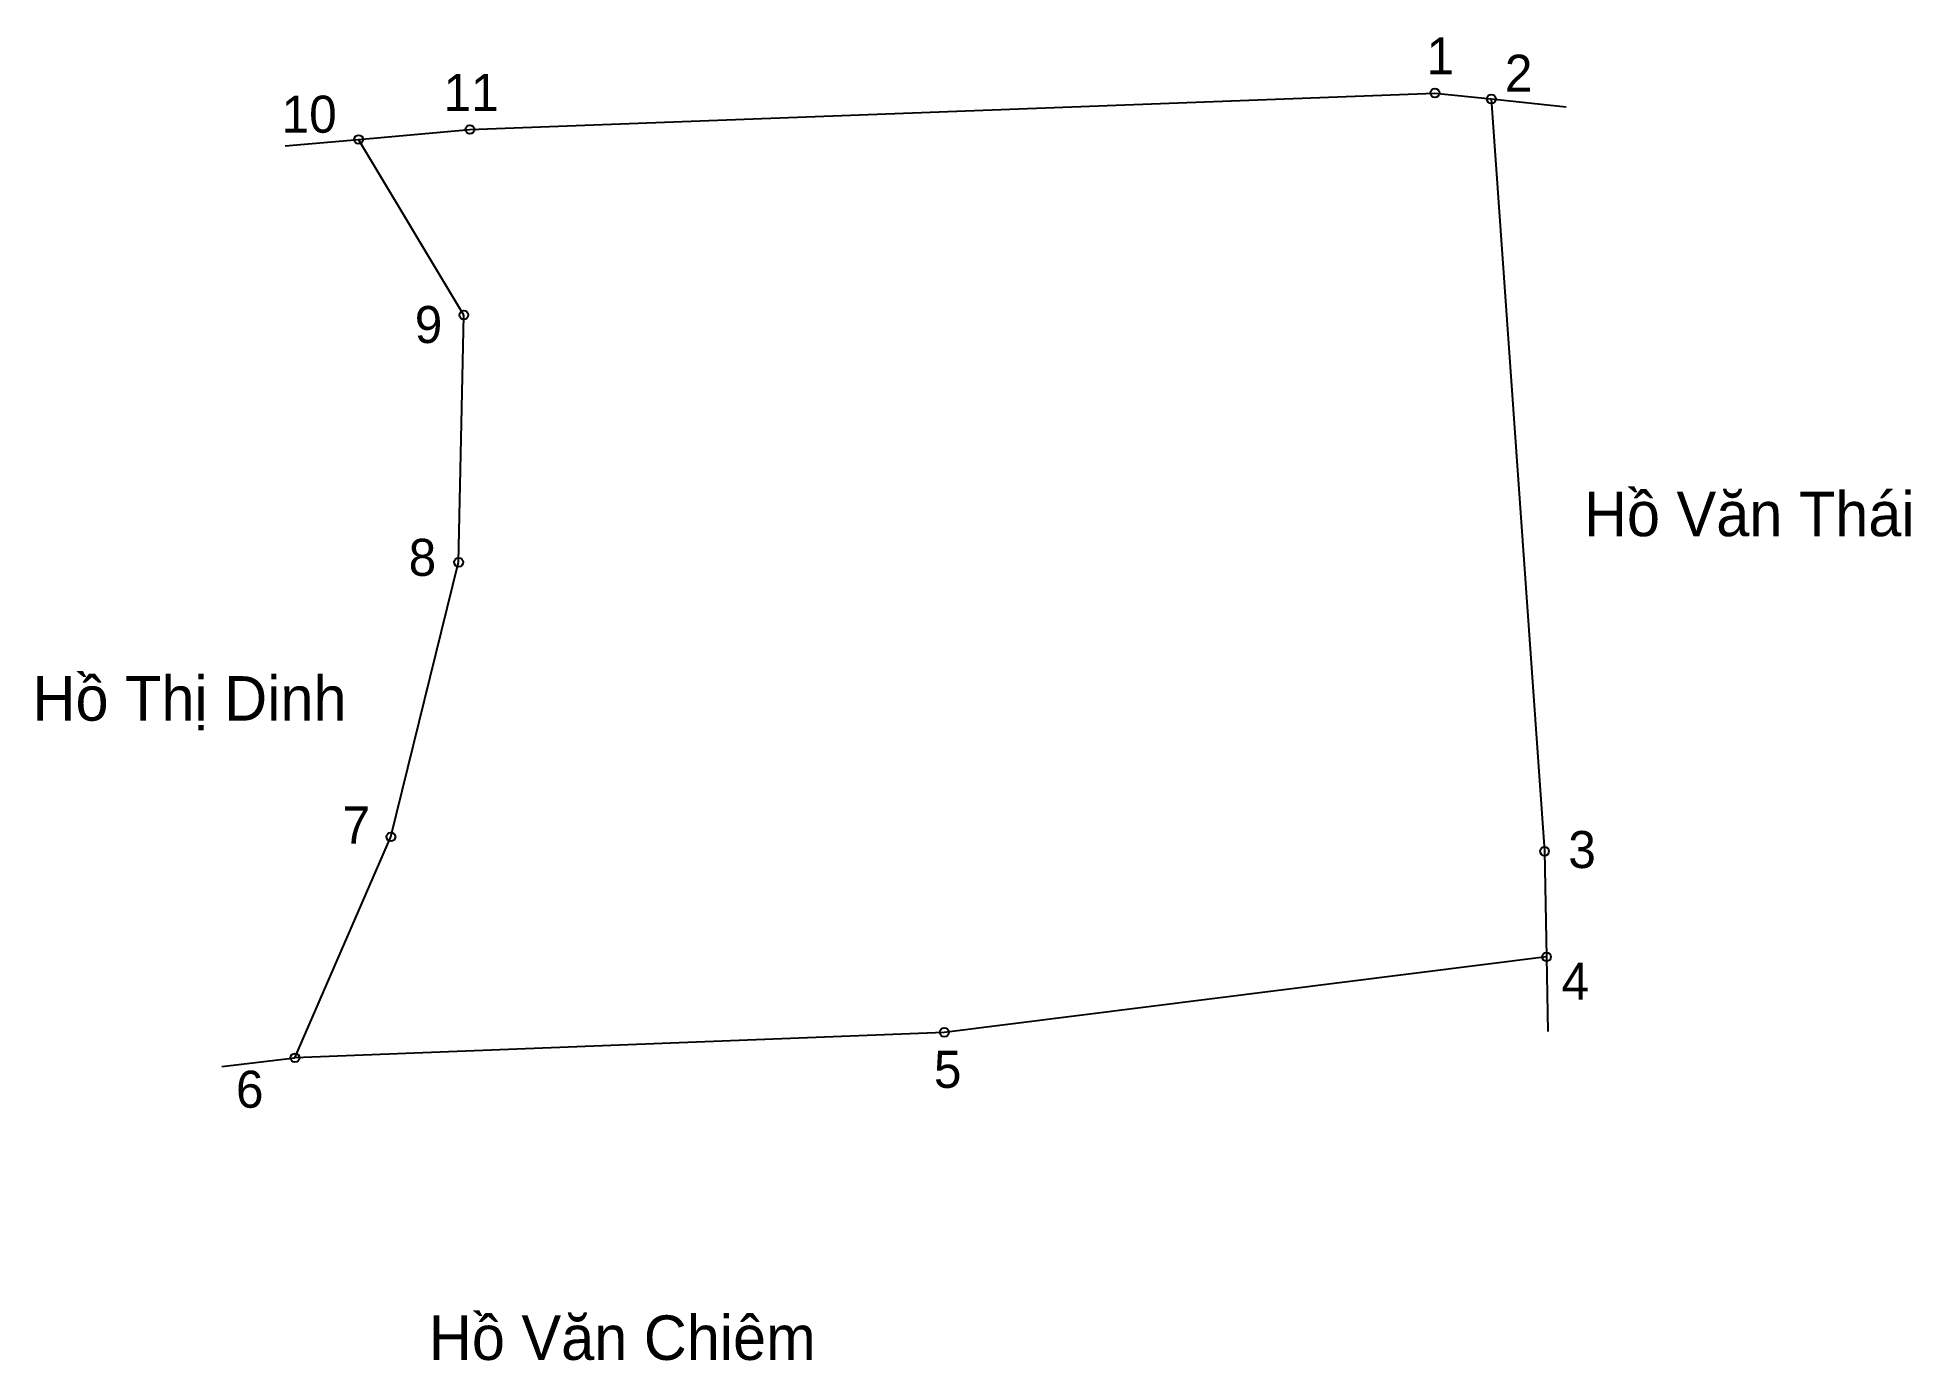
# Model space of a CAD drawing. Extents: x 547803 to 547972, y 1820908 to 1821028.
import ezdxf

# ---------------------------------------------------------------- set-up
doc = ezdxf.new("R2010")
doc.units = 0
for name, color, linetype in [('CanhThua', 7, 'Continuous'), ('MocDinhThua', 7, 'Continuous'), ('RauThua', 7, 'Continuous'), ('SoHieuDinhThua', 7, 'Continuous'), ('TenChuLanCan', 7, 'Continuous')]:
    doc.layers.add(name, color=color, linetype=linetype)

msp = doc.modelspace()

# ---------------------------------------------------------------- linework, layer by layer
at = {"layer": 'CanhThua'}
for p, q in [((547841.71, 1821019.86), (547929.04, 1821023.16)), ((547929.04, 1821023.16), (547934.14, 1821022.63)), ((547934.14, 1821022.63), (547938.96, 1820954.55)), ((547831.64, 1821018.96), (547841.71, 1821019.86)), ((547841.16, 1821003.07), (547831.64, 1821018.96)), ((547840.69, 1820980.7), (547841.16, 1821003.07)), ((547834.56, 1820955.85), (547840.69, 1820980.7)), ((547825.88, 1820935.86), (547834.56, 1820955.85)), ((547938.96, 1820954.55), (547939.14, 1820944.99)), ((547939.14, 1820944.99), (547884.64, 1820938.16)), ((547884.64, 1820938.16), (547825.88, 1820935.86))]:
    msp.add_line(p, q, dxfattribs=at)
at = {"layer": 'MocDinhThua'}
for centre in [(547929.04, 1821023.16), (547934.14, 1821022.63), (547841.71, 1821019.86), (547831.64, 1821018.96), (547841.16, 1821003.07), (547840.69, 1820980.7), (547834.56, 1820955.85), (547938.96, 1820954.55), (547939.14, 1820944.99), (547884.64, 1820938.16), (547825.88, 1820935.86)]:
    msp.add_circle(centre, 0.402, dxfattribs=at)
at = {"layer": 'RauThua'}
for p, q in [((547934.14, 1821022.63), (547940.92, 1821021.92)), ((547824.99, 1821018.37), (547831.64, 1821018.96)), ((547939.14, 1820944.99), (547939.27, 1820938.24)), ((547819.26, 1820935.07), (547825.88, 1820935.86))]:
    msp.add_line(p, q, dxfattribs=at)

# ---------------------------------------------------------------- texts
at = {"layer": 'SoHieuDinhThua'}
for s, height, p in [('1', 3.35, (547928.28, 1821024.84)), ('2', 3.35, (547935.37, 1821023.28)), ('11', 3.354, (547839.32, 1821021.53)), ('10', 3.354, (547824.67, 1821019.57)), ('9', 3.35, (547836.72, 1821000.54)), ('8', 3.35, (547836.17, 1820979.47)), ('7', 3.35, (547830.19, 1820955.25)), ('3', 3.35, (547941.11, 1820953.03)), ('4', 3.35, (547940.49, 1820941.11)), ('5', 3.35, (547883.7, 1820933.14)), ('6', 3.35, (547820.54, 1820931.34))]:
    msp.add_text(s, height=height, dxfattribs=at).set_placement(p)
at = {"layer": 'TenChuLanCan'}
for s, p in [('Hồ Văn Thái', (547942.53, 1820983.06)), ('Hồ Thị Dinh', (547802.13, 1820966.37)), ('Hồ Văn Chiêm', (547838, 1820908.52))]:
    msp.add_text(s, height=4.0249, dxfattribs=at).set_placement(p)

doc.saveas('drawing.dxf')
